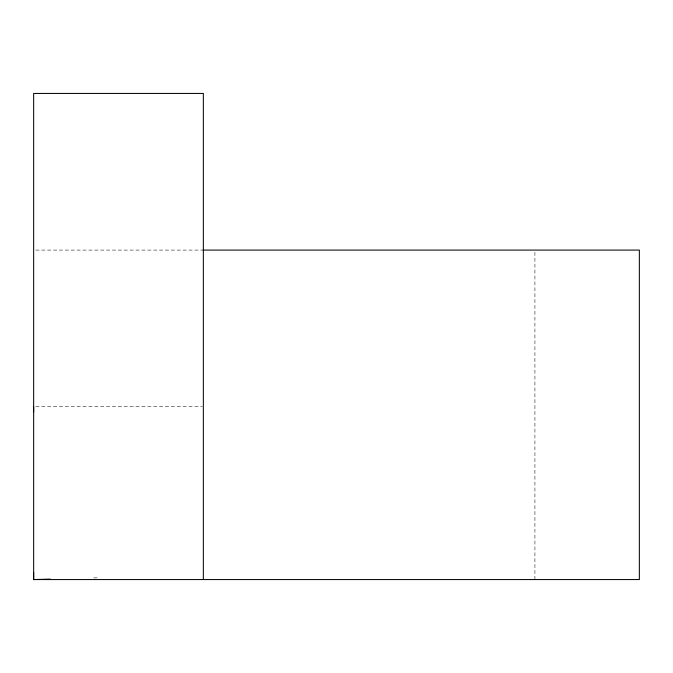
<?xml version="1.0" encoding="UTF-8"?>
<svg xmlns="http://www.w3.org/2000/svg" width="673" height="673" viewBox="0 0 673 673"><rect width="100%" height="100%" fill="white"/><g stroke="black" fill="none" stroke-linecap="round" stroke-linejoin="round"><path stroke-width="0.5" stroke-dasharray="3.37 2.52" d="M534.917 579.562L534.917 251.13M93.74 577.922L98.923 577.787M35.745 250.087L202.304 250.087M35.745 406.728L202.304 406.728"/><path stroke-width="1.01" d="M203.347 579.562L203.347 93.438L33.65 93.438L33.65 579.562L639.35 579.562L639.35 250.087L202.952 250.087M50.223 579.108L33.65 579.562L33.65 572.572M33.65 406.728L33.65 411.943"/></g></svg>
